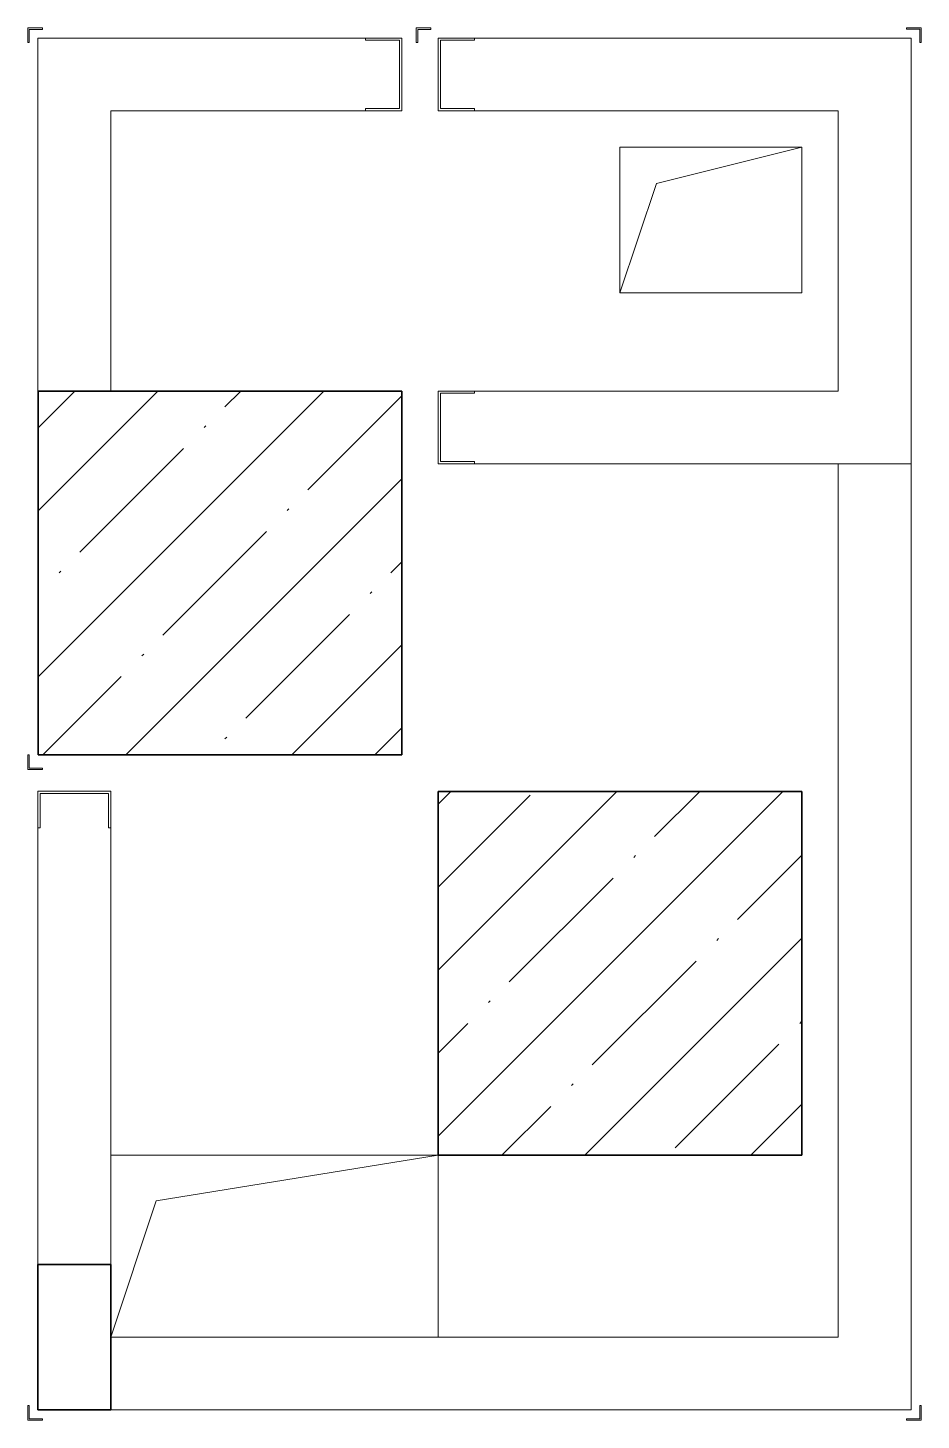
# Model space of a CAD drawing. Header units: millimetres. Extents: x 5993 to 95364, y 94667 to 143522.
# Drawn here: x 49368.2 to 49468.1, y 117522.5 to 117678.2 of the extents above; entities that cross this region are included whole.
import ezdxf

# ---------------------------------------------------------------- set-up
doc = ezdxf.new("R2010")
doc.units = ezdxf.units.MM
for name, color, linetype, lineweight in [('0-2', 7, 'Continuous', 9), ('Несущие колонны', 7, 'Continuous', 9), ('Несущие колонны-1', 7, 'Continuous', 35), ('Обобщенные модели', 7, 'Continuous', 9), ('Стены-1', 7, 'Continuous', 13)]:
    doc.layers.add(name, color=color, linetype=linetype, lineweight=lineweight)
pattern_1 = [(45, (-95850, -44500), (-114.04925, 114.04925), []), (45, (-95735.95, -44500), (-114.04925, 114.04925), [201.613, -40.323, 3.353, -36.97])]
pattern_2 = [(45, (-95300, -45050), (-114.04925, 114.04925), []), (45, (-95185.95, -45050), (-114.04925, 114.04925), [201.613, -40.323, 3.353, -36.97])]

# ---------------------------------------------------------------- blocks, each defined once
blk = doc.blocks.new('BSC_Колонна _Прямоугольная - 500х500-V131-АИ2_01_План напольных покрытий и плинтусов 1го этажа _Часть 1_')
at = {"layer": 'Несущие колонны'}
h = blk.add_hatch(dxfattribs=at)
h.set_pattern_fill('FP_164', color=256, style=0, pattern_type=2)
h.set_pattern_definition(pattern_1)
h.paths.add_polyline_path([(-250, -250), (250, -250), (250, 250), (-250, 250), (-250, 158.6)], flags=0)
at = {"layer": 'Несущие колонны-1'}
for p, q in [((250, 250), (-250, 250)), ((-250, 250), (-250, -250)), ((250, -250), (250, 250)), ((-250, -250), (250, -250))]:
    blk.add_line(p, q, dxfattribs=at)
blk = doc.blocks.new('BSC_Колонна _Прямоугольная - 500х500-V136-АИ2_01_План напольных покрытий и плинтусов 1го этажа _Часть 1_')
at = {"layer": 'Несущие колонны'}
h = blk.add_hatch(dxfattribs=at)
h.set_pattern_fill('FP_169', color=256, style=0, pattern_type=2)
h.set_pattern_definition(pattern_2)
h.paths.add_polyline_path([(-250, -250), (250, -250), (250, 250), (-250, 250)], flags=0)
at = {"layer": 'Несущие колонны-1'}
for p, q in [((250, 250), (-250, 250)), ((-250, 250), (-250, -250)), ((250, -250), (250, 250)), ((-250, -250), (250, -250))]:
    blk.add_line(p, q, dxfattribs=at)
blk = doc.blocks.new('154_Фахверк_СКБ_Швеллер - Тип_100_3600-27825154-АИ2_01_План напольных покрытий и плинтусов 1го этажа _Часть 1_')
at = {"layer": 'Обобщенные модели'}
for p, q in [((175, 50), (125, 50)), ((125, 50), (125, -50)), ((128, 47), (175, 47)), ((128, -47), (128, 47)), ((175, 47), (175, 50)), ((125, -50), (175, -50)), ((175, -47), (128, -47)), ((175, -50), (175, -47))]:
    blk.add_line(p, q, dxfattribs=at)
blk = doc.blocks.new('154_Фахверк_СКБ_Швеллер - Тип_100_4010-27736299-АИ2_01_План напольных покрытий и плинтусов 1го этажа _Часть 1_')
at = {"layer": 'Обобщенные модели'}
for p, q in [((175, 50), (125, 50)), ((125, 50), (125, -50)), ((128, 47), (175, 47)), ((128, -47), (128, 47)), ((175, 47), (175, 50)), ((125, -50), (175, -50)), ((175, -47), (128, -47)), ((175, -50), (175, -47))]:
    blk.add_line(p, q, dxfattribs=at)
blk = doc.blocks.new('AR_Отверстие прямоугольное _в плите_ - AR_Отверстие прямоугольное _в плите_-V215-АИ2_01_План напольных покрытий и плинтусов 1го этажа _Часть 1_')
at = {"layer": 'Обобщенные модели'}
for p, q in [((125, 100), (-125, 100)), ((-125, 100), (-125, -100)), ((-75, 50), (125, 100)), ((125, -100), (125, 100)), ((-125, -100), (-75, 50)), ((-125, -100), (125, -100))]:
    blk.add_line(p, q, dxfattribs=at)
blk = doc.blocks.new('AR_Отверстие прямоугольное _в плите_ - AR_Отверстие прямоугольное _в плите_-30552830-АИ2_01_План напольных покрытий и плинтусов 1го этажа _Часть 1_')
at = {"layer": 'Обобщенные модели'}
for p, q in [((225, 125), (-225, 125)), ((-162.5, 62.5), (225, 125)), ((225, -125), (225, 125)), ((-225, -125), (-162.5, 62.5))]:
    blk.add_line(p, q, dxfattribs=at)
blk = doc.blocks.new('BSC_Колонна _Прямоугольная1 - 200х100 _металл_-35572301-АИ2_01_План напольных покрытий и плинтусов 1го этажа _Часть 1_')
at = {"layer": 'Несущие колонны-1'}
for p, q in [((100, 50), (-100, 50)), ((-100, 50), (-100, -50)), ((100, -50), (100, 50)), ((-100, -50), (100, -50))]:
    blk.add_line(p, q, dxfattribs=at)
blk = doc.blocks.new('BSC_Колонна _Прямоугольная - 500х500-V127-АИ2_01_План напольных покрытий и плинтусов 1го этажа _Часть 2_')
at = {"layer": 'Несущие колонны'}
h = blk.add_hatch(dxfattribs=at)
h.set_pattern_fill('FP_147', color=256, style=0, pattern_type=2)
h.set_pattern_definition(pattern_1)
h.paths.add_polyline_path([(-250, -250), (250, -250), (250, 250), (-250, 250)], flags=0)
at = {"layer": 'Несущие колонны-1'}
for p, q in [((250, 250), (-250, 250)), ((-250, 250), (-250, -250)), ((250, -250), (250, 250)), ((-250, -250), (250, -250))]:
    blk.add_line(p, q, dxfattribs=at)
blk = doc.blocks.new('BSC_Колонна _Прямоугольная - 500х500-V132-АИ2_01_План напольных покрытий и плинтусов 1го этажа _Часть 2_')
at = {"layer": 'Несущие колонны'}
h = blk.add_hatch(dxfattribs=at)
h.set_pattern_fill('FP_152', color=256, style=0, pattern_type=2)
h.set_pattern_definition(pattern_2)
h.paths.add_polyline_path([(-250, -250), (250, -250), (250, 250), (-250, 250), (-250, 118.3)], flags=0)
at = {"layer": 'Несущие колонны-1'}
for p, q in [((250, 250), (-250, 250)), ((-250, 250), (-250, -250)), ((250, -250), (250, 250)), ((-250, -250), (250, -250))]:
    blk.add_line(p, q, dxfattribs=at)
blk = doc.blocks.new('154_Фахверк_СКБ_Швеллер - Тип_100_3600-27825154-АИ2_01_План напольных покрытий и плинтусов 1го этажа _Часть 2_')
at = {"layer": 'Обобщенные модели'}
for p, q in [((175, 50), (125, 50)), ((125, 50), (125, -50)), ((128, 47), (175, 47)), ((128, -47), (128, 47)), ((175, 47), (175, 50)), ((125, -50), (175, -50)), ((175, -47), (128, -47)), ((175, -50), (175, -47))]:
    blk.add_line(p, q, dxfattribs=at)
blk = doc.blocks.new('154_Фахверк_СКБ_Швеллер - Тип_100_4010-27736299-АИ2_01_План напольных покрытий и плинтусов 1го этажа _Часть 2_')
at = {"layer": 'Обобщенные модели'}
for p, q in [((175, 50), (125, 50)), ((125, 50), (125, -50)), ((128, 47), (175, 47)), ((128, -47), (128, 47)), ((175, 47), (175, 50)), ((125, -50), (175, -50)), ((175, -47), (128, -47)), ((175, -50), (175, -47))]:
    blk.add_line(p, q, dxfattribs=at)
blk = doc.blocks.new('AR_Отверстие прямоугольное _в плите_ - AR_Отверстие прямоугольное _в плите_-30459269-АИ2_01_План напольных покрытий и плинтусов 1го этажа _Часть 2_')
at = {"layer": 'Обобщенные модели'}
for p, q in [((125, 100), (-125, 100)), ((-125, 100), (-125, -100)), ((-75, 50), (125, 100)), ((125, -100), (125, 100)), ((-125, -100), (-75, 50)), ((-125, -100), (125, -100))]:
    blk.add_line(p, q, dxfattribs=at)
blk = doc.blocks.new('AR_Отверстие прямоугольное _в плите_ - AR_Отверстие прямоугольное _в плите_-30552830-АИ2_01_План напольных покрытий и плинтусов 1го этажа _Часть 2_')
at = {"layer": 'Обобщенные модели'}
for p, q in [((225, 125), (-225, 125)), ((-162.5, 62.5), (225, 125)), ((225, -125), (225, 125)), ((-225, -125), (-162.5, 62.5))]:
    blk.add_line(p, q, dxfattribs=at)
blk = doc.blocks.new('BSC_Колонна _Прямоугольная1 - 200х100 _металл_-35572301-АИ2_01_План напольных покрытий и плинтусов 1го этажа _Часть 2_')
at = {"layer": 'Несущие колонны-1'}
for p, q in [((100, 50), (-100, 50)), ((-100, 50), (-100, -50)), ((100, -50), (100, 50)), ((-100, -50), (100, -50))]:
    blk.add_line(p, q, dxfattribs=at)

msp = doc.modelspace()

# ---------------------------------------------------------------- linework, layer by layer
at = {"layer": 'Обобщенные модели'}
for p, q in [((49369.8, 117678.21), (49368.17, 117678.21)), ((49368.17, 117678.21), (49368.17, 117676.58)), ((49369.8, 117678.21), (49368.17, 117678.21)), ((49368.17, 117678.21), (49368.17, 117676.58)), ((49368.34, 117676.58), (49368.34, 117678.04)), ((49368.34, 117678.04), (49369.8, 117678.04)), ((49368.34, 117676.58), (49368.34, 117678.04)), ((49368.34, 117678.04), (49369.8, 117678.04)), ((49369.8, 117678.04), (49369.8, 117678.21)), ((49369.8, 117678.04), (49369.8, 117678.21)), ((49413.27, 117678.21), (49411.64, 117678.21)), ((49411.64, 117678.21), (49411.64, 117676.58)), ((49413.27, 117678.21), (49411.64, 117678.21)), ((49411.64, 117678.21), (49411.64, 117676.58)), ((49411.8, 117676.58), (49411.8, 117678.04)), ((49411.8, 117678.04), (49413.27, 117678.04)), ((49411.8, 117676.58), (49411.8, 117678.04)), ((49411.8, 117678.04), (49413.27, 117678.04)), ((49413.27, 117678.04), (49413.27, 117678.21)), ((49413.27, 117678.04), (49413.27, 117678.21)), ((49466.5, 117678.21), (49466.5, 117678.05)), ((49468.13, 117678.21), (49466.5, 117678.21)), ((49466.5, 117678.05), (49467.96, 117678.05)), ((49467.96, 117678.05), (49467.96, 117676.58)), ((49468.13, 117676.58), (49468.13, 117678.21)), ((49368.17, 117676.58), (49368.34, 117676.58)), ((49368.17, 117676.58), (49368.34, 117676.58)), ((49411.64, 117676.58), (49411.8, 117676.58)), ((49411.64, 117676.58), (49411.8, 117676.58)), ((49467.96, 117676.58), (49468.13, 117676.58)), ((49368.34, 117596.89), (49368.17, 117596.89)), ((49368.17, 117596.89), (49368.17, 117595.26)), ((49368.34, 117596.89), (49368.17, 117596.89)), ((49368.17, 117596.89), (49368.17, 117595.26)), ((49368.34, 117595.43), (49368.34, 117596.89)), ((49368.34, 117595.43), (49368.34, 117596.89)), ((49368.17, 117595.26), (49369.8, 117595.26)), ((49368.17, 117595.26), (49369.8, 117595.26)), ((49369.8, 117595.43), (49368.34, 117595.43)), ((49369.8, 117595.43), (49368.34, 117595.43)), ((49369.8, 117595.26), (49369.8, 117595.43)), ((49369.8, 117595.26), (49369.8, 117595.43)), ((49368.34, 117524.12), (49368.17, 117524.12)), ((49368.17, 117524.12), (49368.17, 117522.5)), ((49368.34, 117524.12), (49368.17, 117524.12)), ((49368.17, 117524.12), (49368.17, 117522.5)), ((49368.34, 117522.66), (49368.34, 117524.12)), ((49368.34, 117522.66), (49368.34, 117524.12)), ((49468.13, 117524.12), (49467.96, 117524.12)), ((49467.96, 117524.12), (49467.96, 117522.66)), ((49468.13, 117522.5), (49468.13, 117524.12)), ((49368.17, 117522.5), (49369.8, 117522.5)), ((49368.17, 117522.5), (49369.8, 117522.5)), ((49369.8, 117522.66), (49368.34, 117522.66)), ((49369.8, 117522.66), (49368.34, 117522.66)), ((49369.8, 117522.5), (49369.8, 117522.66)), ((49369.8, 117522.5), (49369.8, 117522.66)), ((49467.96, 117522.66), (49466.5, 117522.66)), ((49466.5, 117522.66), (49466.5, 117522.5)), ((49466.5, 117522.5), (49468.13, 117522.5))]:
    msp.add_line(p, q, dxfattribs=at)
at = {"layer": 'Стены-1'}
for p, q in [((49405.94, 117677.07), (49369.31, 117677.07)), ((49369.31, 117677.07), (49369.31, 117668.93)), ((49405.94, 117677.07), (49369.31, 117677.07)), ((49369.31, 117677.07), (49369.31, 117668.93)), ((49458.85, 117677.07), (49418.15, 117677.07)), ((49458.85, 117677.07), (49418.15, 117677.07)), ((49466.99, 117677.07), (49458.85, 117677.07)), ((49466.99, 117677.07), (49458.85, 117677.07)), ((49466.99, 117637.59), (49466.99, 117677.07)), ((49466.99, 117637.59), (49466.99, 117677.07)), ((49369.31, 117668.93), (49369.31, 117637.59)), ((49369.31, 117668.93), (49369.31, 117637.59)), ((49377.45, 117668.93), (49405.94, 117668.93)), ((49377.45, 117637.59), (49377.45, 117668.93)), ((49377.45, 117668.93), (49405.94, 117668.93)), ((49377.45, 117637.59), (49377.45, 117668.93)), ((49418.15, 117668.93), (49458.85, 117668.93)), ((49418.15, 117668.93), (49458.85, 117668.93)), ((49458.85, 117668.93), (49458.85, 117637.59)), ((49458.85, 117668.93), (49458.85, 117637.59)), ((49458.85, 117637.59), (49418.15, 117637.59)), ((49458.85, 117637.59), (49418.15, 117637.59)), ((49466.99, 117629.45), (49466.99, 117637.59)), ((49466.99, 117629.45), (49466.99, 117637.59)), ((49418.15, 117629.45), (49466.99, 117629.45)), ((49418.15, 117629.45), (49466.99, 117629.45)), ((49466.99, 117629.45), (49458.85, 117629.45)), ((49458.85, 117629.45), (49458.85, 117531.78)), ((49466.99, 117629.45), (49458.85, 117629.45)), ((49458.85, 117629.45), (49458.85, 117531.78)), ((49466.99, 117523.64), (49466.99, 117629.45)), ((49466.99, 117523.64), (49466.99, 117629.45)), ((49369.31, 117588.75), (49369.31, 117539.91)), ((49369.31, 117588.75), (49369.31, 117539.91)), ((49377.45, 117539.91), (49377.45, 117588.75)), ((49377.45, 117539.91), (49377.45, 117588.75)), ((49458.85, 117531.78), (49377.45, 117531.78)), ((49458.85, 117531.78), (49377.45, 117531.78)), ((49377.45, 117523.64), (49458.85, 117523.64)), ((49377.45, 117523.64), (49458.85, 117523.64)), ((49458.85, 117523.64), (49466.99, 117523.64)), ((49458.85, 117523.64), (49466.99, 117523.64))]:
    msp.add_line(p, q, dxfattribs=at)

# ---------------------------------------------------------------- block references
at = {"layer": '0-2', "xscale": 0.08139549610658335, "yscale": 0.08139549610658335, "zscale": 0.08139549610658335}
for name, p, rotation in [('154_Фахверк_СКБ_Швеллер - Тип_100_3600-27825154-АИ2_01_План напольных покрытий и плинтусов 1го этажа _Часть 1_', (49420.18, 117673), 180), ('154_Фахверк_СКБ_Швеллер - Тип_100_3600-27825154-АИ2_01_План напольных покрытий и плинтусов 1го этажа _Часть 2_', (49420.18, 117673), 180), ('154_Фахверк_СКБ_Швеллер - Тип_100_4010-27736299-АИ2_01_План напольных покрытий и плинтусов 1го этажа _Часть 1_', (49373.38, 117603), 270), ('154_Фахверк_СКБ_Швеллер - Тип_100_4010-27736299-АИ2_01_План напольных покрытий и плинтусов 1го этажа _Часть 2_', (49373.38, 117603), 270), ('BSC_Колонна _Прямоугольная1 - 200х100 _металл_-35572301-АИ2_01_План напольных покрытий и плинтусов 1го этажа _Часть 1_', (49373.38, 117531.78), 269.999999999999), ('BSC_Колонна _Прямоугольная1 - 200х100 _металл_-35572301-АИ2_01_План напольных покрытий и плинтусов 1го этажа _Часть 2_', (49373.38, 117531.78), 269.999999999999)]:
    msp.add_blockref(name, p, dxfattribs=dict(at, rotation=rotation))
for name, p in [('154_Фахверк_СКБ_Швеллер - Тип_100_3600-27825154-АИ2_01_План напольных покрытий и плинтусов 1го этажа _Часть 1_', (49403.91, 117673)), ('154_Фахверк_СКБ_Швеллер - Тип_100_3600-27825154-АИ2_01_План напольных покрытий и плинтусов 1го этажа _Часть 2_', (49403.91, 117673)), ('AR_Отверстие прямоугольное _в плите_ - AR_Отверстие прямоугольное _в плите_-V215-АИ2_01_План напольных покрытий и плинтусов 1го этажа _Часть 1_', (49444.6, 117656.72)), ('AR_Отверстие прямоугольное _в плите_ - AR_Отверстие прямоугольное _в плите_-30459269-АИ2_01_План напольных покрытий и плинтусов 1го этажа _Часть 2_', (49444.6, 117656.72)), ('BSC_Колонна _Прямоугольная - 500х500-V136-АИ2_01_План напольных покрытий и плинтусов 1го этажа _Часть 1_', (49389.66, 117617.24)), ('BSC_Колонна _Прямоугольная - 500х500-V132-АИ2_01_План напольных покрытий и плинтусов 1го этажа _Часть 2_', (49389.66, 117617.24)), ('154_Фахверк_СКБ_Швеллер - Тип_100_3600-27825154-АИ2_01_План напольных покрытий и плинтусов 1го этажа _Часть 1_', (49403.91, 117633.52)), ('154_Фахверк_СКБ_Швеллер - Тип_100_3600-27825154-АИ2_01_План напольных покрытий и плинтусов 1го этажа _Часть 2_', (49403.91, 117633.52)), ('BSC_Колонна _Прямоугольная - 500х500-V131-АИ2_01_План напольных покрытий и плинтусов 1го этажа _Часть 1_', (49434.43, 117572.47)), ('BSC_Колонна _Прямоугольная - 500х500-V127-АИ2_01_План напольных покрытий и плинтусов 1го этажа _Часть 2_', (49434.43, 117572.47)), ('AR_Отверстие прямоугольное _в плите_ - AR_Отверстие прямоугольное _в плите_-30552830-АИ2_01_План напольных покрытий и плинтусов 1го этажа _Часть 1_', (49395.77, 117541.95)), ('AR_Отверстие прямоугольное _в плите_ - AR_Отверстие прямоугольное _в плите_-30552830-АИ2_01_План напольных покрытий и плинтусов 1го этажа _Часть 2_', (49395.77, 117541.95))]:
    msp.add_blockref(name, p, dxfattribs=at)

doc.saveas('drawing.dxf')
